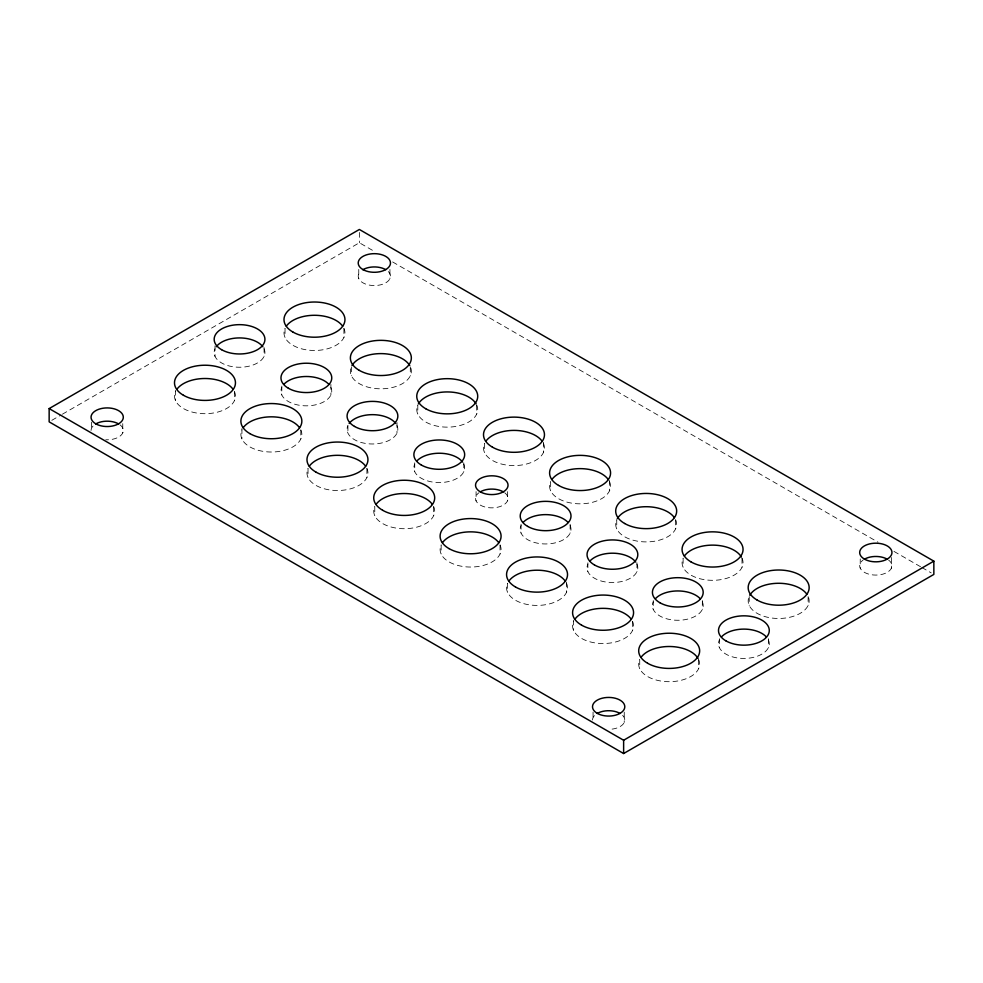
<?xml version="1.0" encoding="UTF-8"?>
<svg xmlns="http://www.w3.org/2000/svg" width="983" height="983" viewBox="0 0 983 983"><rect width="100%" height="100%" fill="white"/><g stroke="black" fill="none" stroke-linecap="round" stroke-linejoin="round"><path stroke-width="0.74" stroke-dasharray="4.92 3.69" d="M51.804 420.331L61.081 414.973M62.408 414.199L359.373 242.752L375.334 251.967M392.622 261.945L878.003 542.174M893.952 551.389L920.555 566.736M921.882 567.51L931.196 572.88M891.409 557.472L891.409 568.186M860.236 558.946L860.236 568.186M808.112 596.583L808.112 605.442M768.423 638.717L768.423 647.564M749.218 596.583L749.218 605.442M742.005 558.43L742.005 567.277M719.359 638.717L719.359 647.564M702.329 600.552L702.329 609.411M698.618 659.802L698.618 668.649M683.124 558.43L683.124 567.277M675.628 520.019L675.628 528.866M653.253 600.552L653.253 609.411M639.724 659.802L639.724 668.649M636.947 562.804L636.947 571.664M632.524 621.637L632.524 630.484M624.242 712.11L624.242 722.431M616.734 520.019L616.734 528.866M609.534 480.466L609.534 490.787M593.068 712.11L593.068 719.482M587.883 562.804L587.883 571.664M573.63 620.162L573.63 630.484M570.14 524.234L570.14 533.081M566.491 582.047L566.491 592.368M550.64 481.94L550.64 490.787M543.427 442.215L543.427 452.549M521.064 524.234L521.064 533.081M507.609 583.521L507.609 592.368M507.486 491.611L507.486 500.9M500.04 545.147L500.04 554.007M484.545 443.689L484.545 452.549M476.681 405.242L476.681 414.089M476.079 491.611L476.079 500.9M463.804 462.846L463.804 471.693M441.146 545.147L441.146 554.007M433.65 506.823L433.65 515.67M417.8 405.242L417.8 414.089M414.728 462.846L414.728 471.693M410.304 366.917L410.304 375.764M396.985 422.579L396.985 433.122M389.932 269.416L389.932 278.668M374.769 506.823L374.769 515.67M366.905 468.621L366.905 477.468M359.373 232.43L359.373 242.752M358.758 269.416L358.758 278.668M351.41 366.917L351.41 375.764M347.921 425.75L347.921 433.122M343.915 328.592L343.915 337.439M330.89 384.414L330.89 394.957M308.023 468.621L308.023 477.468M300.81 430.136L300.81 438.983M285.033 328.592L285.033 337.439M281.814 386.11L281.814 394.957M264.071 347.527L264.071 356.387M241.929 428.649L241.929 438.983M234.421 391.799L234.421 400.646M215.007 345.844L215.007 356.387M175.539 390.325L175.539 400.646M122.764 423.661L122.764 432.913M91.591 422.186L91.591 429.952M504.66 492.741A16.256 9.388 0 0 1 502.78 505.385A16.256 9.388 0 0 1 480.798 505.385A16.256 9.388 0 0 1 478.918 492.741M343.915 328.334A30.485 17.596 0 0 1 314.474 350.476A30.485 17.596 0 0 1 285.033 328.334M410.869 368.121A30.485 17.596 0 0 1 380.863 388.813A30.485 17.596 0 0 1 350.857 368.121M476.681 404.984A30.485 17.596 0 0 1 447.24 427.138A30.485 17.596 0 0 1 417.8 404.984M543.427 443.431A30.485 17.596 0 0 1 513.986 465.586A30.485 17.596 0 0 1 484.545 443.431M609.534 481.682A30.485 17.596 0 0 1 580.081 503.824A30.485 17.596 0 0 1 550.64 481.682M675.628 519.761A30.485 17.596 0 0 1 646.187 541.903A30.485 17.596 0 0 1 616.734 519.761M742.005 558.16A30.485 17.596 0 0 1 712.564 580.314A30.485 17.596 0 0 1 683.124 558.16M808.665 597.787A30.485 17.596 0 0 1 778.659 618.479A30.485 17.596 0 0 1 748.653 597.787M234.421 391.541A30.485 17.596 0 0 1 204.98 413.696A30.485 17.596 0 0 1 175.539 391.541M300.81 429.866A30.485 17.596 0 0 1 271.369 452.02A30.485 17.596 0 0 1 241.929 429.866M366.905 468.363A30.485 17.596 0 0 1 337.464 490.517A30.485 17.596 0 0 1 308.023 468.363M433.65 506.564A30.485 17.596 0 0 1 404.21 528.719A30.485 17.596 0 0 1 374.769 506.564M500.04 544.889A30.485 17.596 0 0 1 470.599 567.044A30.485 17.596 0 0 1 441.146 544.889M566.491 583.263A30.485 17.596 0 0 1 537.05 605.417A30.485 17.596 0 0 1 507.609 583.263M632.524 621.379A30.485 17.596 0 0 1 603.071 643.533A30.485 17.596 0 0 1 573.63 621.379M698.618 659.544A30.485 17.596 0 0 1 669.177 681.698A30.485 17.596 0 0 1 639.724 659.544M264.071 348.793A25.398 14.671 0 0 1 239.545 367.249A25.398 14.671 0 0 1 215.007 348.793M330.89 387.363A25.398 14.671 0 0 1 306.352 405.832A25.398 14.671 0 0 1 281.814 387.363M396.985 425.528A25.398 14.671 0 0 1 372.459 443.984A25.398 14.671 0 0 1 347.921 425.528M463.804 464.099A25.398 14.671 0 0 1 439.266 482.567A25.398 14.671 0 0 1 414.728 464.099M570.14 525.487A25.398 14.671 0 0 1 545.602 543.955A25.398 14.671 0 0 1 521.064 525.487M636.947 564.07A25.398 14.671 0 0 1 612.421 582.526A25.398 14.671 0 0 1 587.883 564.07M702.329 601.817A25.398 14.671 0 0 1 677.791 620.273A25.398 14.671 0 0 1 653.253 601.817M768.423 639.97A25.398 14.671 0 0 1 743.898 658.438A25.398 14.671 0 0 1 719.359 639.97M388.31 271.591A16.133 9.314 0 0 1 374.339 285.562A16.133 9.314 0 0 1 360.368 271.591M119.963 424.803A16.133 9.314 0 0 1 121.327 434.978A16.133 9.314 0 0 1 105.746 439.77M91.05 430.493A16.133 9.314 0 0 1 94.405 424.803M888.595 560.089A16.133 9.314 0 0 1 886.727 572.634A16.133 9.314 0 0 1 864.917 572.634A16.133 9.314 0 0 1 863.037 560.089M622.632 715.366A16.133 9.314 0 0 1 608.661 729.337M592.528 720.023A16.133 9.314 0 0 1 594.69 715.366"/><path stroke-width="1.47" d="M49.15 408.584L359.373 229.469L933.85 561.146L933.85 574.416L623.627 753.531L49.15 421.854L49.15 408.584L623.627 740.248L933.85 561.146M623.627 740.248L623.627 753.531M480.294 491.832A16.256 9.388 0 0 0 507.486 487.629A16.256 9.388 0 0 0 487.58 476.128A16.256 9.388 0 0 0 480.294 491.832A16.256 9.388 0 0 1 503.284 491.832M286.286 326.184A30.485 17.596 0 0 1 314.474 315.285A30.485 17.596 0 0 1 342.662 326.184M351.975 365.59A30.485 17.596 0 0 1 380.863 353.61A30.485 17.596 0 0 1 409.739 365.59M418.365 403.915A30.485 17.596 0 0 1 447.24 391.934A30.485 17.596 0 0 1 476.128 403.915M485.799 441.293A30.485 17.596 0 0 1 513.986 430.394A30.485 17.596 0 0 1 542.174 441.293M551.893 479.532A30.485 17.596 0 0 1 580.081 468.633A30.485 17.596 0 0 1 608.268 479.532M617.299 518.692A30.485 17.596 0 0 1 645.192 506.724A30.485 17.596 0 0 1 674.375 517.611M684.377 556.022A30.485 17.596 0 0 1 713.56 545.135A30.485 17.596 0 0 1 741.452 557.091M749.783 595.256A30.485 17.596 0 0 1 777.676 583.288A30.485 17.596 0 0 1 806.846 594.187M176.793 389.403A30.485 17.596 0 0 1 204.98 378.504A30.485 17.596 0 0 1 233.168 389.403M243.182 427.728A30.485 17.596 0 0 1 271.369 416.829A30.485 17.596 0 0 1 299.557 427.728M309.276 466.225A30.485 17.596 0 0 1 337.464 455.313A30.485 17.596 0 0 1 365.651 466.225M376.022 504.426A30.485 17.596 0 0 1 404.21 493.527A30.485 17.596 0 0 1 432.397 504.426M442.411 542.751A30.485 17.596 0 0 1 470.599 531.852A30.485 17.596 0 0 1 498.786 542.751M508.862 581.113A30.485 17.596 0 0 1 537.05 570.214A30.485 17.596 0 0 1 565.237 581.113M574.883 619.241A30.485 17.596 0 0 1 603.071 608.342A30.485 17.596 0 0 1 631.258 619.241M640.99 657.394A30.485 17.596 0 0 1 670.16 646.507A30.485 17.596 0 0 1 698.053 658.475M216.235 346.753A25.398 14.671 0 0 1 239.545 337.919A25.398 14.671 0 0 1 262.842 346.753M283.89 384.316A25.398 14.671 0 0 1 306.352 376.501A25.398 14.671 0 0 1 328.826 384.316M349.149 423.489A25.398 14.671 0 0 1 372.459 414.654A25.398 14.671 0 0 1 395.756 423.489M416.804 461.052A25.398 14.671 0 0 1 440.237 453.249A25.398 14.671 0 0 1 462.575 462.059M523.128 522.452A25.398 14.671 0 0 1 545.602 514.625A25.398 14.671 0 0 1 568.063 522.452M589.947 561.023A25.398 14.671 0 0 1 613.38 553.208A25.398 14.671 0 0 1 635.718 562.03M655.329 598.77A25.398 14.671 0 0 1 677.791 590.943A25.398 14.671 0 0 1 700.265 598.77M721.424 636.935A25.398 14.671 0 0 1 743.898 629.108A25.398 14.671 0 0 1 766.359 636.935M362.936 269.661A16.133 9.314 0 0 1 385.754 269.661M95.769 423.906A16.133 9.314 0 0 1 118.587 423.906M864.413 559.192A16.133 9.314 0 0 1 887.231 559.192M597.246 713.437A16.133 9.314 0 0 1 620.064 713.437M292.922 332.057A30.485 17.596 0 0 0 343.915 324.169A30.485 17.596 0 0 0 306.585 302.617A30.485 17.596 0 0 0 292.922 332.057M359.311 370.382A30.485 17.596 0 0 0 410.304 362.494A30.485 17.596 0 0 0 372.975 340.941A30.485 17.596 0 0 0 359.311 370.382M425.688 408.707A30.485 17.596 0 0 0 476.681 400.818A30.485 17.596 0 0 0 439.352 379.266A30.485 17.596 0 0 0 425.688 408.707M492.434 447.154A30.485 17.596 0 0 0 543.427 439.266A30.485 17.596 0 0 0 506.098 417.714A30.485 17.596 0 0 0 492.434 447.154M558.528 485.405A30.485 17.596 0 0 0 609.534 477.517A30.485 17.596 0 0 0 572.192 455.965A30.485 17.596 0 0 0 558.528 485.405M624.623 523.484A30.485 17.596 0 0 0 675.628 515.596A30.485 17.596 0 0 0 638.299 494.044A30.485 17.596 0 0 0 624.623 523.484M691.012 561.895A30.485 17.596 0 0 0 742.005 554.007A30.485 17.596 0 0 0 704.676 532.442A30.485 17.596 0 0 0 691.012 561.895M757.107 600.048A30.485 17.596 0 0 0 808.112 592.159A30.485 17.596 0 0 0 770.77 570.607A30.485 17.596 0 0 0 757.107 600.048M183.428 395.264A30.485 17.596 0 0 0 234.421 387.376A30.485 17.596 0 0 0 197.091 365.823A30.485 17.596 0 0 0 183.428 395.264M249.817 433.589A30.485 17.596 0 0 0 300.81 425.7A30.485 17.596 0 0 0 263.481 404.148A30.485 17.596 0 0 0 249.817 433.589M315.912 472.086A30.485 17.596 0 0 0 366.905 464.197A30.485 17.596 0 0 0 329.575 442.645A30.485 17.596 0 0 0 315.912 472.086M382.657 510.288A30.485 17.596 0 0 0 433.65 502.399A30.485 17.596 0 0 0 396.321 480.847A30.485 17.596 0 0 0 382.657 510.288M449.034 548.612A30.485 17.596 0 0 0 500.04 540.724A30.485 17.596 0 0 0 462.698 519.171A30.485 17.596 0 0 0 449.034 548.612M515.497 586.986A30.485 17.596 0 0 0 566.491 579.098A30.485 17.596 0 0 0 529.161 557.545A30.485 17.596 0 0 0 515.497 586.986M581.518 625.102A30.485 17.596 0 0 0 632.524 617.213A30.485 17.596 0 0 0 595.182 595.661A30.485 17.596 0 0 0 581.518 625.102M647.625 663.267A30.485 17.596 0 0 0 698.618 655.378A30.485 17.596 0 0 0 661.289 633.826A30.485 17.596 0 0 0 647.625 663.267M221.58 349.678A25.398 14.671 0 0 0 264.071 343.104A25.398 14.671 0 0 0 232.971 325.152A25.398 14.671 0 0 0 221.58 349.678M288.4 388.26A25.398 14.671 0 0 0 330.89 381.687A25.398 14.671 0 0 0 299.778 363.722A25.398 14.671 0 0 0 288.4 388.26M354.494 426.413A25.398 14.671 0 0 0 396.985 419.839A25.398 14.671 0 0 0 365.873 401.887A25.398 14.671 0 0 0 354.494 426.413M421.302 464.996A25.398 14.671 0 0 0 463.804 458.422A25.398 14.671 0 0 0 432.692 440.458A25.398 14.671 0 0 0 421.302 464.996M527.638 526.384A25.398 14.671 0 0 0 570.14 519.81A25.398 14.671 0 0 0 539.028 501.846A25.398 14.671 0 0 0 527.638 526.384M594.457 564.955A25.398 14.671 0 0 0 636.947 558.381A25.398 14.671 0 0 0 605.835 540.429A25.398 14.671 0 0 0 594.457 564.955M659.839 602.702A25.398 14.671 0 0 0 702.329 596.128A25.398 14.671 0 0 0 671.217 578.176A25.398 14.671 0 0 0 659.839 602.702M725.933 640.867A25.398 14.671 0 0 0 768.423 634.293A25.398 14.671 0 0 0 737.311 616.329A25.398 14.671 0 0 0 725.933 640.867M362.936 269.563A16.133 9.314 0 0 0 389.932 265.385A16.133 9.314 0 0 0 370.161 253.983A16.133 9.314 0 0 0 362.936 269.563M95.769 423.808A16.133 9.314 0 0 0 122.764 419.63A16.133 9.314 0 0 0 103.006 408.228A16.133 9.314 0 0 0 95.769 423.808M864.413 559.094A16.133 9.314 0 0 0 891.409 554.916A16.133 9.314 0 0 0 871.651 543.501A16.133 9.314 0 0 0 864.413 559.094M597.246 713.339A16.133 9.314 0 0 0 624.242 709.161A16.133 9.314 0 0 0 604.484 697.746A16.133 9.314 0 0 0 597.246 713.339"/></g></svg>
